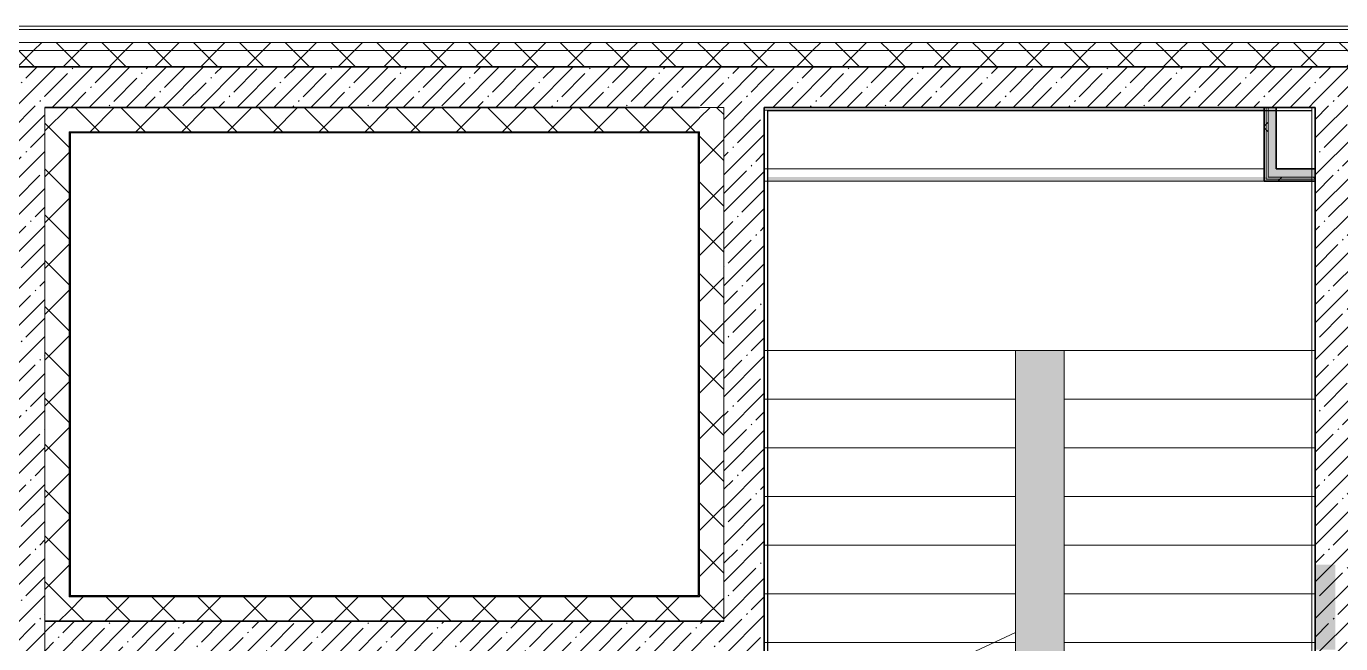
# Model space of a CAD drawing. Header units: millimetres. Extents: x 3914 to 443608, y -156176 to 78197.
# Drawn here: x 259819 to 267932, y -122436 to -118628 of the extents above; entities that cross this region are included whole.
import ezdxf

# ---------------------------------------------------------------- set-up
doc = ezdxf.new("R2010")
doc.units = ezdxf.units.MM
doc.layers.add('A-AREA-PATT-2', color=7, linetype='Continuous', lineweight=5, true_color=0xcde0ef, transparency=1)
for name, color, linetype, lineweight in [('A-WALL', 7, 'Continuous', 5), ('A-WALL-1', 7, 'Continuous', 35), ('I-WALL', 7, 'Continuous', 5), ('S-STRS', 7, 'Continuous', 9), ('S-STRS-MBND', 7, 'Continuous', 9)]:
    doc.layers.add(name, color=color, linetype=linetype, lineweight=lineweight)
doc.layers.add('A-WALL-FNSH-1', color=9, linetype='Continuous', lineweight=5, true_color=0x808080)
pattern_1 = [(45, (174964.42, -145977.62), (-141.42136, 141.42136), []), (135, (174964.42, -145977.62), (-141.42136, -141.42136), [])]
pattern_2 = [(45, (174964.42, -145977.62), (-114.04925, 114.04925), []), (45, (175078.47, -145977.62), (-114.04925, 114.04925), [201.612, -40.322, 6.706, -33.617])]
pattern_3 = [(45, (174964.42, -145977.62), (-212.132, 212.132), []), (135, (174964.42, -145977.62), (-212.132, -212.132), [])]

# ---------------------------------------------------------------- blocks, each defined once
blk = doc.blocks.new('Зашивка приборов отопления33 - Зашивка приборов отопления-33324347-Объем проектирования 2 этажа')
at = {"layer": 'A-WALL'}
for p, q in [((124365.9, 19498.8), (121280.9, 19498.8)), ((121280.9, 19136.3), (124365.9, 19136.3)), ((124365.9, 19136.3), (121280.9, 19136.3)), ((121280.9, 19061.3), (124365.9, 19061.3))]:
    blk.add_line(p, q, dxfattribs=at)

msp = doc.modelspace()

# ---------------------------------------------------------------- hatches: boundary and pattern name
at = {"layer": 'A-AREA-PATT-2'}
h = msp.add_hatch(color=256, dxfattribs=at)
h.paths.add_polyline_path([(266195.5, -124527.6), (266274.4, -124527.6), (266274.4, -123642.6), (267753.9, -123642.6), (267753.9, -123627.6), (266224.4, -123627.6), (266224.4, -120627.6), (265924.4, -120627.6), (265924.4, -124527.6)])
h.paths.add_polyline_path([(264318.3, -124138.1), (264374.4, -124138.1), (264374.4, -124107.2), (264249.4, -124107.2), (264249.4, -124138.1)])
h.paths.add_polyline_path([(267774.4, -122473), (267899.4, -122473), (267899.4, -121948), (267774.4, -121948), (267774.4, -122022)])
h.paths.add_polyline_path([(264935.6, -119582.6), (267753.9, -119582.6), (267753.9, -119558.1), (264394.9, -119558.1), (264394.9, -119582.6), (264844.6, -119582.6)])
at = {"layer": 'A-WALL'}
h = msp.add_hatch(dxfattribs=at)
h.set_pattern_fill('FP_24', color=256, style=0, pattern_type=2)
h.set_pattern_definition(pattern_1)
h.paths.add_polyline_path([(259275.1, -118777.6), (268124.4, -118777.6), (268124.4, -118727.6), (255314.4, -118727.6), (255314.4, -118777.6), (259164.4, -118777.6)])
h.paths.add_polyline_path([(252654.4, -118777.6), (252814.4, -118777.6), (252814.4, -118727.6), (251304.4, -118727.6), (251304.4, -118777.6), (252634.4, -118777.6)])
h.paths.add_polyline_path([(248473.4, -118777.6), (249204.4, -118777.6), (249204.4, -118727.6), (243824.4, -118727.6), (243824.4, -118777.6), (248072.7, -118777.6)])
h.paths.add_polyline_path([(240224.4, -118777.6), (240224.4, -118727.6), (239144.4, -118727.6), (239144.4, -118777.6), (240122.6, -118777.6)])
h.paths.add_polyline_path([(241124.4, -118777.6), (242924.4, -118777.6), (242924.4, -118727.6), (241124.4, -118727.6)])
h.paths.add_polyline_path([(236004.4, -118777.6), (236004.4, -118727.6), (234824.4, -118727.6), (234824.4, -118777.6), (235786.2, -118777.6)])
h.paths.add_polyline_path([(229745.4, -118777.6), (229974.3, -118777.6), (229974.3, -118727.6), (228824.6, -118727.6), (228824.6, -118777.6), (229744.4, -118777.6)])
h.paths.add_polyline_path([(230874.3, -118777.6), (232124.4, -118777.6), (232124.4, -118727.6), (230874.3, -118727.6)])
h.paths.add_polyline_path([(225667.9, -118777.6), (225724.6, -118777.6), (225724.6, -118727.6), (224624.7, -118727.6), (224624.7, -118777.6), (225329.2, -118777.6)])
h.paths.add_polyline_path([(223724.4, -118777.6), (223724.7, -118777.6), (223724.4, -118727.6), (222471.4, -118727.6), (222471.4, -118777.6), (223499.7, -118777.6)])
h.paths.add_polyline_path([(219163.3, -118777.6), (219371.4, -118777.6), (219371.4, -118727.6), (216974.4, -118727.6), (216974.4, -118777.6), (217745.4, -118777.6)])
h = msp.add_hatch(dxfattribs=at)
h.set_pattern_fill('FP_24', color=256, style=0, pattern_type=2)
h.set_pattern_definition(pattern_1)
h.paths.add_polyline_path([(267586.5, -118877.6), (268024.4, -118877.6), (268024.4, -118777.6), (255314.4, -118777.6), (255314.4, -118877.6), (266863.8, -118877.6)])
h.paths.add_polyline_path([(252214.4, -118877.6), (252814.4, -118877.6), (252814.4, -118777.6), (251304.4, -118777.6), (251304.4, -118877.6), (251714.4, -118877.6)])
h.paths.add_polyline_path([(235124.4, -118877.6), (236004.4, -118877.6), (236004.4, -118777.6), (234824.4, -118777.6), (234824.4, -118877.6), (235104.4, -118877.6)])
h.paths.add_polyline_path([(231824.9, -118877.6), (232124.4, -118877.6), (232124.4, -118777.6), (230874.3, -118777.6), (230874.3, -118877.6), (231449.8, -118877.6)])
h.paths.add_polyline_path([(239144.4, -118877.6), (240224.4, -118877.6), (240224.4, -118777.6), (239144.4, -118777.6), (239144.4, -118807.6)])
h.paths.add_polyline_path([(241124.4, -118877.6), (242924.4, -118877.6), (242924.4, -118777.6), (241124.4, -118777.6), (241124.4, -118876.8)])
h.paths.add_polyline_path([(229974.3, -118877.6), (229974.3, -118777.6), (228824.6, -118777.6), (228824.6, -118877.6), (229745.4, -118877.6)])
h.paths.add_polyline_path([(217124.4, -118877.6), (219371.4, -118877.6), (219371.4, -118777.6), (217024.4, -118777.6), (217024.4, -118877.6)])
h.paths.add_polyline_path([(222471.4, -118877.6), (223724.7, -118877.6), (223724.4, -118777.6), (222471.4, -118777.6), (222471.4, -118837.6)])
h.paths.add_polyline_path([(249004.4, -118877.6), (249204.4, -118877.6), (249204.4, -118777.6), (243824.4, -118777.6), (243824.4, -118877.6), (248795.4, -118877.6)])
h.paths.add_polyline_path([(224624.7, -118877.6), (225724.6, -118877.6), (225724.6, -118777.6), (224624.7, -118777.6)])
h = msp.add_hatch(dxfattribs=at)
h.set_pattern_fill('FP_24', color=256, style=0, pattern_type=2)
h.set_pattern_definition(pattern_1)
h.paths.add_polyline_path([(259934.4, -122297.6), (260084.4, -122297.6), (260084.4, -119127.6), (259934.4, -119127.6), (259934.4, -122147.6)])
h = msp.add_hatch(dxfattribs=at)
h.set_pattern_fill('FP_24', color=256, style=0, pattern_type=2)
h.set_pattern_definition(pattern_1)
h.paths.add_polyline_path([(263974.4, -119277.6), (263972.8, -119127.6), (260084.4, -119128.1), (260084.4, -119277.6), (261081.9, -119277.6), (263972.8, -119277.6)])
h = msp.add_hatch(dxfattribs=at)
h.set_pattern_fill('FP_24', color=256, style=0, pattern_type=2)
h.set_pattern_definition(pattern_1)
h.paths.add_polyline_path([(264124.4, -122297.6), (264124.4, -119127.6), (263974.4, -119127.6), (263974.4, -122297.6)])
h = msp.add_hatch(dxfattribs=at)
h.set_pattern_fill('FP_24', color=256, style=0, pattern_type=2)
h.set_pattern_definition(pattern_1)
h.paths.add_polyline_path([(260087.4, -122297.6), (263974.4, -122297.6), (263972.8, -122147.6), (260084.4, -122147.6), (260084.4, -122297.6)])
at = {"layer": 'I-WALL'}
h = msp.add_hatch(dxfattribs=at)
h.set_pattern_fill('FP_1', color=256, style=0, pattern_type=2)
h.set_pattern_definition(pattern_2)
h.paths.add_polyline_path([(259714.4, -127607.6), (259934.4, -127607.6), (259934.4, -118877.6), (259714.4, -118877.6), (259714.4, -127539.9)])
h = msp.add_hatch(dxfattribs=at)
h.set_pattern_fill('FP_1', color=256, style=0, pattern_type=2)
h.set_pattern_definition(pattern_2)
h.paths.add_polyline_path([(261081.9, -119127.6), (264124.4, -119127.6), (264124.4, -118877.6), (259934.4, -118877.6), (259934.4, -119127.6), (260092.4, -119127.6)])
h = msp.add_hatch(dxfattribs=at)
h.set_pattern_fill('FP_1', color=256, style=0, pattern_type=2)
h.set_pattern_definition(pattern_2)
h.paths.add_polyline_path([(264374.4, -128707.6), (264374.4, -118877.6), (264124.4, -118877.6), (264124.4, -128707.6), (264351.7, -128707.6)])
h = msp.add_hatch(dxfattribs=at)
h.set_pattern_fill('FP_1', color=256, style=0, pattern_type=2)
h.set_pattern_definition(pattern_2)
h.paths.add_polyline_path([(266224.4, -119127.6), (267774.4, -119127.6), (267774.4, -118877.6), (264374.4, -118877.6), (264374.4, -119127.6), (265924.4, -119127.6)])
h = msp.add_hatch(dxfattribs=at)
h.set_pattern_fill('FP_1', color=256, style=0, pattern_type=2)
h.set_pattern_definition(pattern_2)
h.paths.add_polyline_path([(268014.4, -124577.6), (268024.4, -124577.6), (268024.4, -118877.6), (267774.4, -118877.6), (267774.4, -124427.6), (267994.4, -124427.6), (267994.4, -124577.6)])
h = msp.add_hatch(dxfattribs=at)
h.set_pattern_fill('FP_192', color=256, style=0, pattern_type=2)
h.set_pattern_definition(pattern_3)
h.paths.add_polyline_path([(267459.4, -119582.6), (267471.9, -119582.6), (267471.9, -119127.6), (267459.4, -119127.6), (267459.4, -119558.1)])
h = msp.add_hatch(dxfattribs=at)
h.set_pattern_fill('FP_192', color=256, style=0, pattern_type=2)
h.set_pattern_definition(pattern_3)
h.paths.add_polyline_path([(267471.9, -119570.1), (267484.4, -119570.1), (267484.4, -119127.6), (267471.9, -119127.6), (267471.9, -119558.1)])
for points in [[(267484.4, -119557.6), (267534.4, -119557.6), (267534.4, -119127.6), (267484.4, -119127.6), (267484.4, -119507.6)], [(267534.4, -119557.6), (267774.4, -119557.6), (267774.4, -119507.6), (267534.4, -119507.6)]]:
    msp.add_hatch(color=256, dxfattribs=at).paths.add_polyline_path(points)
h = msp.add_hatch(dxfattribs=at)
h.set_pattern_fill('FP_192', color=256, style=0, pattern_type=2)
h.set_pattern_definition(pattern_3)
h.paths.add_polyline_path([(267586.5, -119582.6), (267774.4, -119582.6), (267774.4, -119570.1), (267471.9, -119570.1), (267471.9, -119582.6), (267534.4, -119582.6)])
h = msp.add_hatch(dxfattribs=at)
h.set_pattern_fill('FP_192', color=256, style=0, pattern_type=2)
h.set_pattern_definition(pattern_3)
h.paths.add_polyline_path([(267753.9, -119570.1), (267774.4, -119570.1), (267774.4, -119557.6), (267484.4, -119558.1), (267484.4, -119570.1), (267586.5, -119570.1)])
h = msp.add_hatch(dxfattribs=at)
h.set_pattern_fill('FP_1', color=256, style=0, pattern_type=2)
h.set_pattern_definition(pattern_2)
h.paths.add_polyline_path([(264089.1, -122547.6), (264124.4, -122547.6), (264124.4, -122297.6), (259934.4, -122297.6), (259935.3, -122547.6), (263972.8, -122547.6)])

# ---------------------------------------------------------------- linework, layer by layer
at = {"layer": 'A-WALL'}
for p, q in [((268254.4, -118647.6), (255314.4, -118647.6)), ((268174.4, -118727.6), (255314.4, -118727.6)), ((268124.4, -118777.6), (255314.4, -118777.6)), ((259934.4, -127607.6), (259934.4, -119127.6)), ((263974.4, -119127.6), (264124.4, -119127.6)), ((264124.4, -122297.6), (264124.4, -119127.6)), ((264394.4, -119148.6), (264395.4, -119148.6)), ((267471.9, -119570.1), (267471.9, -119127.6)), ((267484.4, -119557.6), (267484.4, -119127.6)), ((267753.4, -119148.6), (267753.4, -119147.6)), ((260084.4, -122147.6), (260084.4, -119277.6)), ((260084.4, -119277.6), (263974.4, -119277.6)), ((260087.4, -122144.6), (260087.4, -119280.6)), ((260087.4, -119280.6), (263971.4, -119280.6)), ((263971.4, -119280.6), (263971.4, -122144.6)), ((263974.4, -119277.6), (263974.4, -122147.6)), ((267774.4, -119570.1), (267471.9, -119570.1)), ((267774.4, -119557.6), (267484.4, -119557.6)), ((260084.4, -122147.6), (263974.4, -122147.6)), ((260087.4, -122144.6), (263971.4, -122144.6))]:
    msp.add_line(p, q, dxfattribs=at)
at = {"layer": 'A-WALL-1'}
for p, q in [((259164.4, -118877.6), (268024.4, -118877.6)), ((268024.4, -118877.6), (264124.4, -118877.6)), ((263974.4, -119127.6), (259934.4, -119127.6)), ((264374.4, -128707.6), (264374.4, -119127.6)), ((264374.4, -119127.6), (267774.4, -119127.6)), ((267459.4, -119127.6), (267459.4, -119582.6)), ((267534.4, -119507.6), (267534.4, -119127.6)), ((267774.4, -119127.6), (267774.4, -124827.6)), ((267774.4, -119507.6), (267534.4, -119507.6)), ((267459.4, -119582.6), (267774.4, -119582.6)), ((259934.4, -122297.6), (264124.4, -122297.6))]:
    msp.add_line(p, q, dxfattribs=at)
at = {"layer": 'A-WALL-FNSH-1'}
for p, q in [((268274.4, -118627.6), (255314.4, -118627.6)), ((267753.4, -119147.6), (264394.4, -119147.6)), ((264394.4, -119147.6), (264394.4, -121747.2)), ((264395.4, -119148.6), (267753.4, -119148.6)), ((264395.4, -121747.2), (264395.4, -119148.6)), ((267753.4, -119127.6), (267753.4, -119147.6)), ((267753.4, -119148.6), (267753.4, -121053)), ((267754.4, -119582.6), (267754.4, -119127.6)), ((260092.4, -122139.6), (260092.4, -119285.6)), ((260092.4, -119285.6), (263966.4, -119285.6)), ((263966.4, -119285.6), (263966.4, -122139.6)), ((264394.4, -121747.2), (264395.4, -121747.2)), ((264395.4, -122021.2), (264394.4, -122021.2)), ((263966.4, -122139.6), (260092.4, -122139.6))]:
    msp.add_line(p, q, dxfattribs=at)
at = {"layer": 'I-WALL'}
for p, q in [((267754.4, -119582.6), (267754.4, -128106.6)), ((264395.4, -120737.2), (264394.4, -120737.2)), ((267754.4, -121053), (267753.4, -121053)), ((267753.4, -128127.6), (267753.4, -121053)), ((264394.4, -123079.7), (264394.4, -121747.2)), ((264395.4, -121747.2), (264395.4, -123079.2))]:
    msp.add_line(p, q, dxfattribs=at)
at = {"layer": 'S-STRS'}
for p, q in [((264374.4, -120627.6), (265924.4, -120627.6)), ((264374.4, -120627.6), (265924.4, -120627.6)), ((265924.4, -120627.6), (266224.4, -120627.6)), ((265924.4, -120927.6), (265924.4, -120627.6)), ((267774.4, -120627.6), (266224.4, -120627.6)), ((266224.4, -120627.6), (266224.4, -120927.6)), ((267774.4, -120627.6), (266224.4, -120627.6)), ((264374.4, -120927.6), (265924.4, -120927.6)), ((264374.4, -120927.6), (265924.4, -120927.6)), ((265924.4, -121227.6), (265924.4, -120927.6)), ((266224.4, -120927.6), (266224.4, -121227.6)), ((267774.4, -120927.6), (266224.4, -120927.6)), ((267774.4, -120927.6), (266224.4, -120927.6)), ((264374.4, -121227.6), (265924.4, -121227.6)), ((264374.4, -121227.6), (265924.4, -121227.6)), ((265924.4, -121527.6), (265924.4, -121227.6)), ((266224.4, -121227.6), (266224.4, -121527.6)), ((267774.4, -121227.6), (266224.4, -121227.6)), ((267774.4, -121227.6), (266224.4, -121227.6)), ((264374.4, -121527.6), (265924.4, -121527.6)), ((264374.4, -121527.6), (265924.4, -121527.6)), ((265924.4, -121827.6), (265924.4, -121527.6)), ((266224.4, -121527.6), (266224.4, -121827.6)), ((267774.4, -121527.6), (266224.4, -121527.6)), ((267774.4, -121527.6), (266224.4, -121527.6)), ((264374.4, -121827.6), (265924.4, -121827.6)), ((264374.4, -121827.6), (265924.4, -121827.6)), ((265924.4, -122127.6), (265924.4, -121827.6)), ((266224.4, -121827.6), (266224.4, -122127.6)), ((267774.4, -121827.6), (266224.4, -121827.6)), ((267774.4, -121827.6), (266224.4, -121827.6)), ((264374.4, -122127.6), (265924.4, -122127.6)), ((264374.4, -122127.6), (265924.4, -122127.6)), ((265924.4, -122366.2), (265924.4, -122127.6)), ((266224.4, -122127.6), (266224.4, -122427.6)), ((267774.4, -122127.6), (266224.4, -122127.6)), ((267774.4, -122127.6), (266224.4, -122127.6)), ((265924.4, -122427.6), (265924.4, -122366.2)), ((264374.4, -122427.6), (265792.8, -122427.6)), ((264374.4, -122427.6), (265792.8, -122427.6)), ((265792.8, -122427.6), (265924.4, -122427.6)), ((265792.8, -122427.6), (265924.4, -122427.6)), ((265924.4, -122727.6), (265924.4, -122427.6)), ((266224.4, -122427.6), (266224.4, -122727.6)), ((267774.4, -122427.6), (266224.4, -122427.6)), ((267774.4, -122427.6), (266224.4, -122427.6))]:
    msp.add_line(p, q, dxfattribs=at)
at = {"layer": 'S-STRS-MBND'}
for p, q in [((264374.4, -119127.6), (264374.4, -120627.6)), ((267774.4, -119127.6), (264374.4, -119127.6)), ((267774.4, -120627.6), (267774.4, -119127.6)), ((264374.4, -120627.6), (265924.4, -120627.6)), ((264374.4, -122427.6), (264374.4, -120627.6)), ((264374.4, -120627.6), (265924.4, -120627.6)), ((265924.4, -120627.6), (266224.4, -120627.6)), ((265924.4, -122366.2), (265924.4, -120627.6)), ((267774.4, -120627.6), (266224.4, -120627.6)), ((266224.4, -120627.6), (266224.4, -124527.6)), ((267774.4, -120627.6), (266224.4, -120627.6)), ((267774.4, -120627.6), (267774.4, -124527.6)), ((264374.4, -120927.6), (265924.4, -120927.6)), ((264374.4, -120927.6), (265924.4, -120927.6)), ((267774.4, -120927.6), (266224.4, -120927.6)), ((267774.4, -120927.6), (266224.4, -120927.6)), ((264374.4, -121227.6), (265924.4, -121227.6)), ((264374.4, -121227.6), (265924.4, -121227.6)), ((267774.4, -121227.6), (266224.4, -121227.6)), ((267774.4, -121227.6), (266224.4, -121227.6)), ((264374.4, -121527.6), (265924.4, -121527.6)), ((264374.4, -121527.6), (265924.4, -121527.6)), ((267774.4, -121527.6), (266224.4, -121527.6)), ((267774.4, -121527.6), (266224.4, -121527.6)), ((264374.4, -121827.6), (265924.4, -121827.6)), ((264374.4, -121827.6), (265924.4, -121827.6)), ((267774.4, -121827.6), (266224.4, -121827.6)), ((267774.4, -121827.6), (266224.4, -121827.6)), ((264374.4, -122127.6), (265924.4, -122127.6)), ((264374.4, -122127.6), (265924.4, -122127.6)), ((267774.4, -122127.6), (266224.4, -122127.6)), ((267774.4, -122127.6), (266224.4, -122127.6)), ((265924.4, -122366.2), (265376, -122622)), ((264374.4, -122427.6), (265792.8, -122427.6)), ((264374.4, -122427.6), (265792.8, -122427.6)), ((267774.4, -122427.6), (266224.4, -122427.6)), ((267774.4, -122427.6), (266224.4, -122427.6))]:
    msp.add_line(p, q, dxfattribs=at)

# ---------------------------------------------------------------- block references
at = {"layer": 'A-WALL'}
msp.add_blockref('Зашивка приборов отопления33 - Зашивка приборов отопления-33324347-Объем проектирования 2 этажа', (143093.6, -138643.9), dxfattribs=at)

doc.saveas('drawing.dxf')
